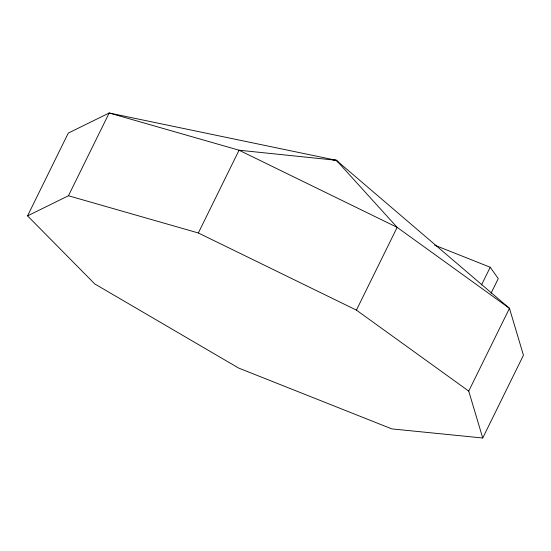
<?xml version="1.0" encoding="UTF-8"?>
<svg xmlns="http://www.w3.org/2000/svg" width="551" height="551" viewBox="0 0 551 551"><rect width="100%" height="100%" fill="white"/><g stroke="black" fill="none" stroke-linecap="round" stroke-linejoin="round"><path stroke-width="0.83" d="M27.55 215.875L68.276 133.115L109.181 112.996L336.351 160.3L509.461 308.333L523.45 355.243L482.724 438.004L391.851 428.905L238.624 368.054L94.751 283.923L27.55 215.875L68.462 195.757L109.181 112.996L239.065 150.216L397.147 227.356L509.461 308.333L468.736 391.093L482.724 438.004M68.462 195.757L198.339 232.977L239.065 150.216L336.351 160.3L338.142 162.166M468.736 391.093L356.421 310.123L397.147 227.356L336.351 160.3L332.928 159.955M481.512 284.936L490.218 267.242L434.622 245.161M491.065 293.235L498.256 278.62L490.218 267.242M334.671 160.644L336.351 160.3M198.339 232.977L356.421 310.123"/></g></svg>
